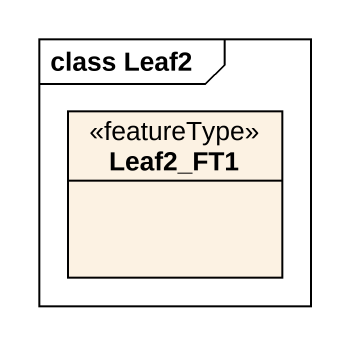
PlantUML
@startuml
mainframe class Leaf2
hide circle
hide empty members
class Leaf2_FT1 <<featureType>>
@enduml
